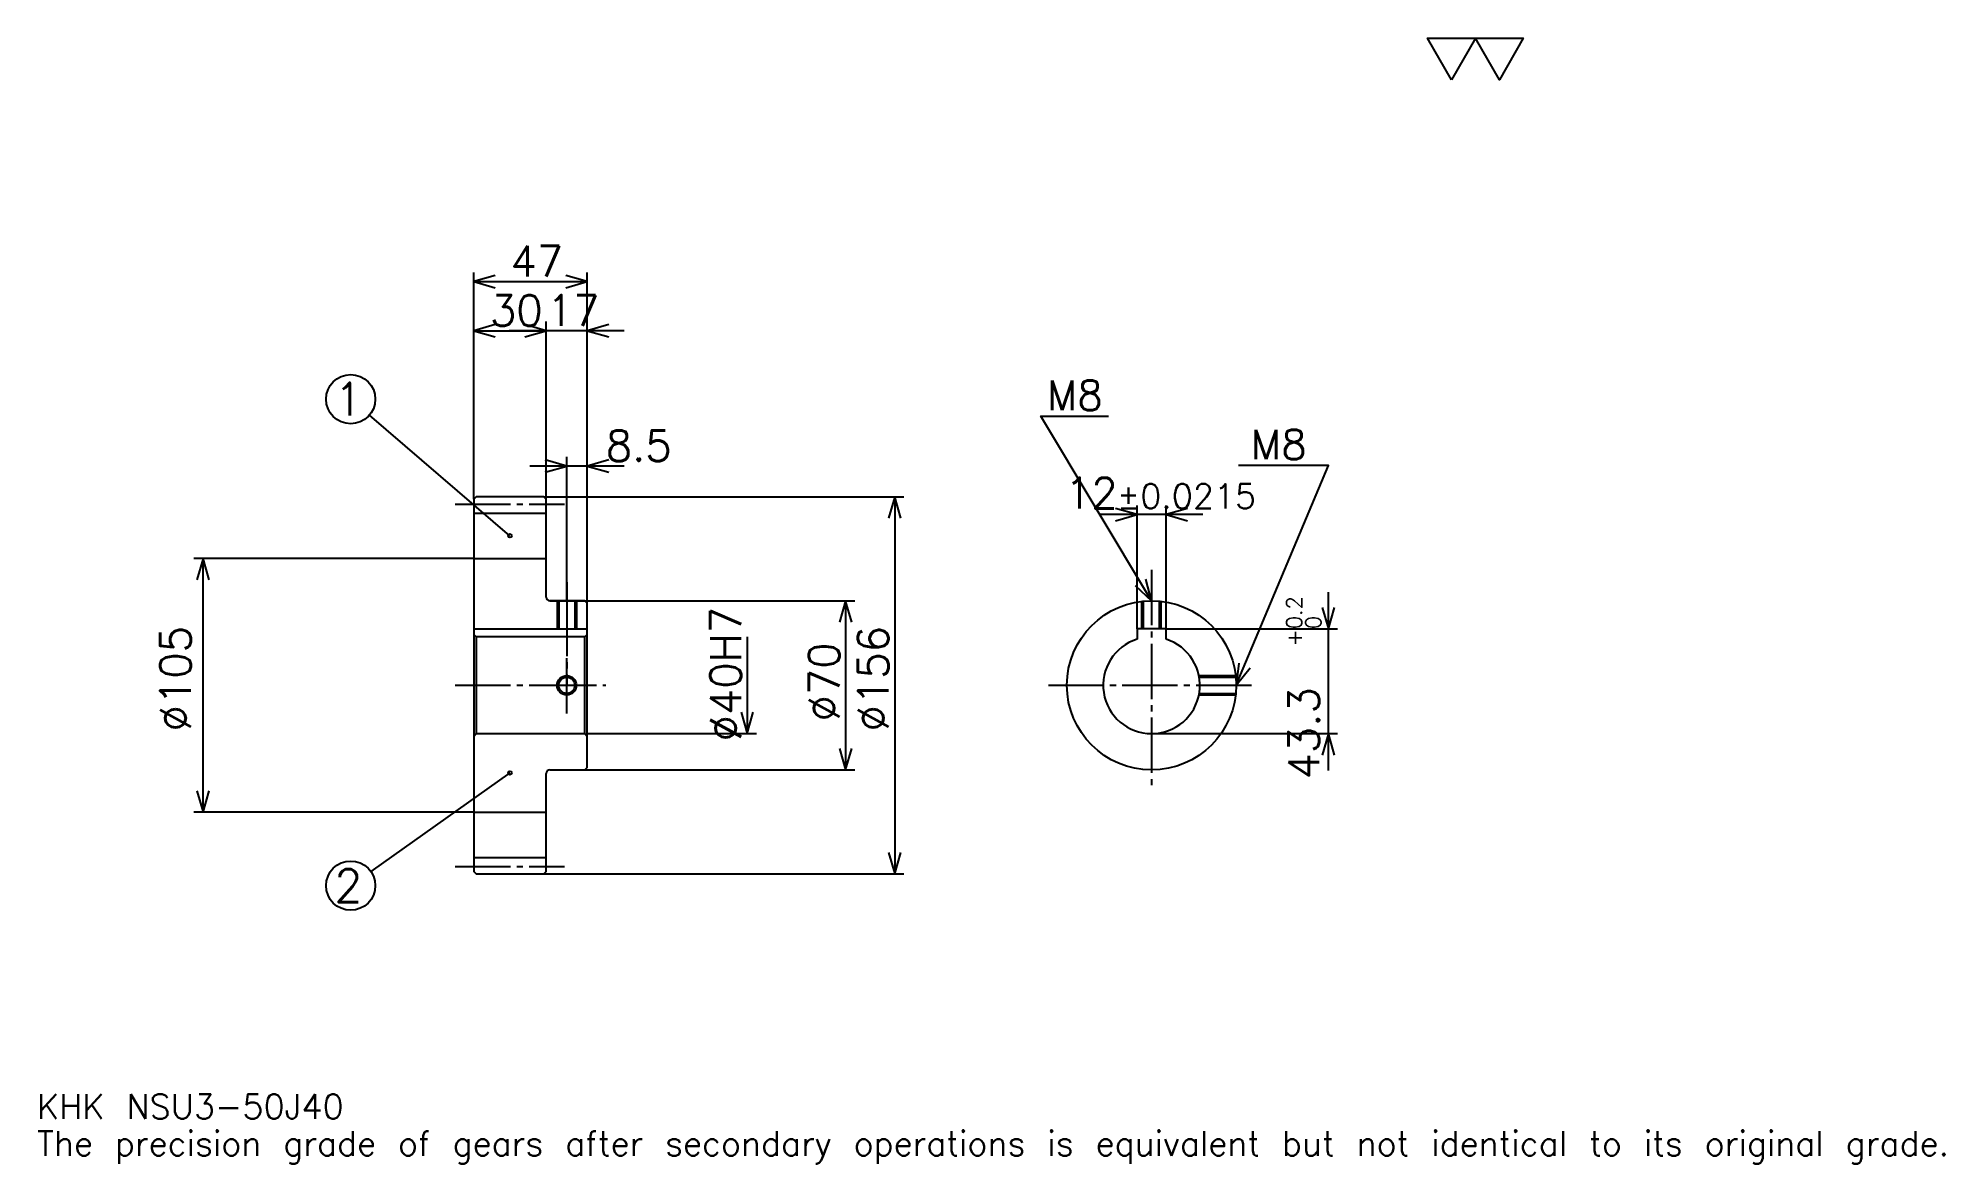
# Model space of a CAD drawing. Extents: x 26 to 815, y 9 to 475.
import ezdxf

# ---------------------------------------------------------------- set-up
doc = ezdxf.new("R2010")
doc.units = 0
doc.linetypes.add('DASHDOT', pattern=[30.521738, 22.891304, -2.543478, 2.543478, -2.543478])
doc.layers.get('0').update_dxf_attribs({"linetype": 'CONTINUOUS'})
doc.layers.add('DASHDOT', color=6, linetype='DASHDOT')
doc.styles.add('KANJI', font='TXT', dxfattribs={"bigfont": 'BIGFONT'})

msp = doc.modelspace()

# ---------------------------------------------------------------- linework, layer by layer
at = {"color": 5}
for p, q in [((206.021729, 285.293488), (206.021729, 378.130432)), ((206.021729, 374.315216), (253.021729, 374.315216)), ((253.021729, 285.293488), (253.021729, 378.130432)), ((236.021729, 285.293488), (236.021729, 357.782623)), ((206.021729, 353.967407), (236.021729, 353.967407)), ((268.282593, 353.967407), (220.760864, 353.967407)), ((221.021729, 269.168488), (162.874756, 319.039612)), ((244.521729, 285.293488), (244.521729, 301.826111)), ((268.282593, 298.010864), (229.260864, 298.010864)), ((206.021729, 284.293488), (206.021729, 285.293488)), ((235.021729, 285.293488), (253.021729, 285.293488)), ((236.021729, 284.293488), (236.021729, 285.293488)), ((244.521729, 242.293488), (244.521729, 285.293488)), ((244.521729, 242.293488), (244.521729, 285.293488)), ((253.021729, 285.293488), (384.010864, 285.293488)), ((253.021729, 241.293488), (253.021729, 285.293488)), ((380.195648, 285.293488), (380.195648, 129.293488)), ((507.673889, 277.902191), (465.152161, 277.902191)), ((480.413025, 230.593491), (480.413025, 281.717407)), ((492.413025, 230.593491), (492.413025, 281.717407)), ((206.021729, 259.793488), (90.293472, 259.793488)), ((94.108688, 154.793488), (94.108688, 259.793488)), ((559.565186, 172.032623), (559.565186, 245.854355)), ((237.521729, 242.293488), (253.021729, 242.293488)), ((253.021729, 242.293488), (363.663025, 242.293488)), ((359.847809, 242.293488), (359.847809, 172.293488)), ((492.413025, 230.593491), (563.380371, 230.593491)), ((319.152161, 227.293488), (319.152161, 187.293488)), ((253.021729, 187.293488), (322.967377, 187.293488)), ((486.413025, 187.293488), (563.380371, 187.293488)), ((221.021729, 171.043488), (163.456589, 130.301422)), ((237.521729, 172.293488), (253.021729, 172.293488)), ((253.021729, 172.293488), (363.663025, 172.293488)), ((206.021729, 154.793488), (90.293472, 154.793488)), ((235.021729, 129.293488), (253.021729, 129.293488)), ((253.021729, 129.293488), (384.010864, 129.293488))]:
    msp.add_line(p, q, dxfattribs=at)
at = {"color": 4}
for p, q in [((206.021729, 278.543488), (236.021729, 278.543488)), ((206.021729, 259.793488), (236.021729, 259.793488)), ((206.021729, 230.593491), (253.021729, 230.593491)), ((207.021729, 227.293488), (207.021729, 187.293488)), ((252.021729, 227.293488), (253.021729, 228.293488)), ((252.021729, 187.293488), (253.021729, 186.293488)), ((206.021729, 154.793488), (236.021729, 154.793488)), ((206.021729, 136.043488), (236.021729, 136.043488))]:
    msp.add_line(p, q, dxfattribs=at)
at = {"color": 7}
msp.add_lwpolyline([(610.434753, 457.82608), (600.515198, 475.019989), (640.19342, 475.019989), (630.273865, 457.82608), (620.354309, 475.019989), (610.434753, 457.82608)], dxfattribs=at)
at = {"color": 5}
for points in [[(214.923904, 376.858704), (206.021729, 374.315216), (214.923904, 371.771729)], [(244.119553, 371.771729), (253.021729, 374.315216), (244.119553, 376.858704)], [(214.923904, 356.510864), (206.021729, 353.967407), (214.923904, 351.42395)], [(227.119553, 351.42395), (236.021729, 353.967407), (227.119553, 356.510864)], [(227.119553, 351.42395), (236.021729, 353.967407), (227.119553, 356.510864)], [(261.923889, 356.510864), (253.021729, 353.967407), (261.923889, 351.42395)], [(486.413025, 242.293488), (440.630432, 318.597839), (468.608673, 318.597839)], [(235.619553, 295.467407), (244.521729, 298.010864), (235.619553, 300.554352)], [(261.923889, 300.554352), (253.021729, 298.010864), (261.923889, 295.467407)], [(521.413025, 207.293488), (559.565186, 298.25), (522.43042, 298.25)], [(382.739136, 276.391296), (380.195648, 285.293488), (377.652161, 276.391296)], [(471.510864, 275.358704), (480.413025, 277.902191), (471.510864, 280.445679)], [(501.315186, 280.445679), (492.413025, 277.902191), (501.315186, 275.358704)], [(96.652168, 250.891312), (94.108688, 259.793488), (91.565208, 250.891312)], [(479.651886, 248.618439), (486.413025, 242.293488), (484.013916, 251.235657)], [(362.391296, 233.391312), (359.847809, 242.293488), (357.304321, 233.391312)], [(557.021729, 239.495667), (559.565186, 230.593491), (562.108643, 239.495667)], [(522.510925, 216.486557), (521.413025, 207.293488), (527.201904, 214.51889)], [(316.608673, 196.195663), (319.152161, 187.293488), (321.695648, 196.195663)], [(562.108643, 178.391312), (559.565186, 187.293488), (557.021729, 178.391312)], [(357.304321, 181.195663), (359.847809, 172.293488), (362.391296, 181.195663)], [(91.565208, 163.695663), (94.108688, 154.793488), (96.652168, 163.695663)], [(377.652161, 138.195663), (380.195648, 129.293488), (382.739136, 138.195663)]]:
    msp.add_lwpolyline(points, dxfattribs=at)
at = {"color": 4}
for points in [[(236.021729, 243.793488), (236.021729, 284.293488), (235.021729, 285.293488), (207.021729, 285.293488), (206.021729, 284.293488), (206.021729, 186.293488)], [(237.521729, 172.293488), (252.021729, 172.293488), (253.021729, 173.293488), (253.021729, 241.293488), (252.021729, 242.293488), (237.521729, 242.293488)], [(240.521729, 242.293488), (240.521729, 230.593491)], [(241.196732, 242.293488), (241.196732, 230.593491)], [(247.846725, 242.293488), (247.846725, 230.593491)], [(248.521729, 242.293488), (248.521729, 230.593491)], [(482.413025, 230.593491), (482.413025, 242.064163)], [(483.088013, 230.593491), (483.088013, 242.135193)], [(489.738037, 230.593491), (489.738037, 242.135193)], [(490.413025, 230.593491), (490.413025, 242.064163)], [(492.413025, 226.372269), (492.413025, 230.593491), (480.413025, 230.593491), (480.413025, 226.372269)], [(206.021729, 186.293488), (207.021729, 187.293488), (252.021729, 187.293488), (252.021729, 227.293488), (207.021729, 227.293488), (206.021729, 228.293488)], [(506.008942, 211.293488), (521.183716, 211.293488)], [(506.134705, 210.618484), (521.254761, 210.618484)], [(506.008942, 203.293488), (521.183716, 203.293488)], [(506.134705, 203.968491), (521.254761, 203.968491)], [(206.021729, 186.293488), (206.021729, 130.293488), (207.021729, 129.293488), (235.021729, 129.293488), (236.021729, 130.293488), (236.021729, 170.793488)]]:
    msp.add_lwpolyline(points, dxfattribs=at)
at = {"color": 5}
for centre, radius in [((155.152161, 325.663055), 10.173913), ((221.021729, 269.168488), 0.763044), ((221.021729, 171.043488), 0.763044), ((155.152161, 124.42392), 10.173913)]:
    msp.add_circle(centre, radius, dxfattribs=at)
at = {"color": 4}
for centre, radius in [((486.413025, 207.293488), 35), ((244.521729, 207.293488), 3.325)]:
    msp.add_circle(centre, radius, dxfattribs=at)
at = {"color": 7}
msp.add_circle((244.521729, 207.293488), 4, dxfattribs=at)
at = {"color": 4}
for centre, radius, start, end in [((237.521729, 243.793488), 1.5, 180, 270), ((486.413025, 207.293488), 20, 107.457602748, 72.542397252), ((237.521729, 170.793488), 1.5, 90, 180)]:
    msp.add_arc(centre, radius, start, end, dxfattribs=at)
at = {"layer": 'DASHDOT', "color": 7}
for p, q in [((198.391296, 282.293488), (243.652161, 282.293488)), ((486.413025, 255.01088), (486.413025, 164.663055)), ((244.521729, 242.293488), (244.521729, 207.293488)), ((198.391296, 207.293488), (260.652161, 207.293488)), ((443.782593, 207.293488), (529.043457, 207.293488)), ((198.391296, 132.293488), (243.652161, 132.293488))]:
    msp.add_line(p, q, dxfattribs=at)
for points in [[(244.521729, 249.92392), (244.521729, 222.963058)], [(244.521729, 195.663055), (244.521729, 218.92392)], [(232.891296, 207.293488), (256.152161, 207.293488)]]:
    msp.add_lwpolyline(points, dxfattribs=at)

# ---------------------------------------------------------------- texts
at = {"color": 7, "style": 'KANJI'}
for s, height, p in [('47', 12.717391, (221.255432, 376.350006)), ('30', 12.717391, (212.755417, 356.002197)), ('17', 12.717391, (236.255432, 356.002197)), ('1', 13.565217, (148.369553, 318.880432)), ('M8', 12.208696, (443.173889, 321.141296)), ('8.5', 12.717391, (260.652161, 300.045654)), ('M8', 12.208696, (527.517395, 300.793488)), ('12', 12.717391, (450.623779, 280.445679)), ('%%p0.0215', 10.173913, (472.114594, 280.445679)), ('2', 13.565217, (148.369553, 117.641312)), ('KHK NSU3-50J40', 10.173913, (25.434782, 27.97826)), ('The precision grade of gears after secondary operations is equivalent but not identical to its original grade.', 10.173913, (25.434782, 12.717391))]:
    msp.add_text(s, height=height, dxfattribs=at).set_placement(p)
for s, height, p in [('%%c40H7', 12.717391, (316.608673, 184.084244)), ('0.2', 6.358696, (548.628235, 230.519287)), ('%%c105', 12.717391, (89.021729, 188.217407)), ('%%c156', 12.717391, (377.652161, 188.217407)), ('+', 6.358696, (548.628235, 223.397552)), ('0', 6.358696, (556.513, 230.519287)), ('%%c70', 12.717391, (357.304321, 192.350555)), ('43.3', 12.717391, (555.75, 168.351654))]:
    msp.add_text(s, height=height, rotation=90, dxfattribs=at).set_placement(p)

doc.saveas('drawing.dxf')
